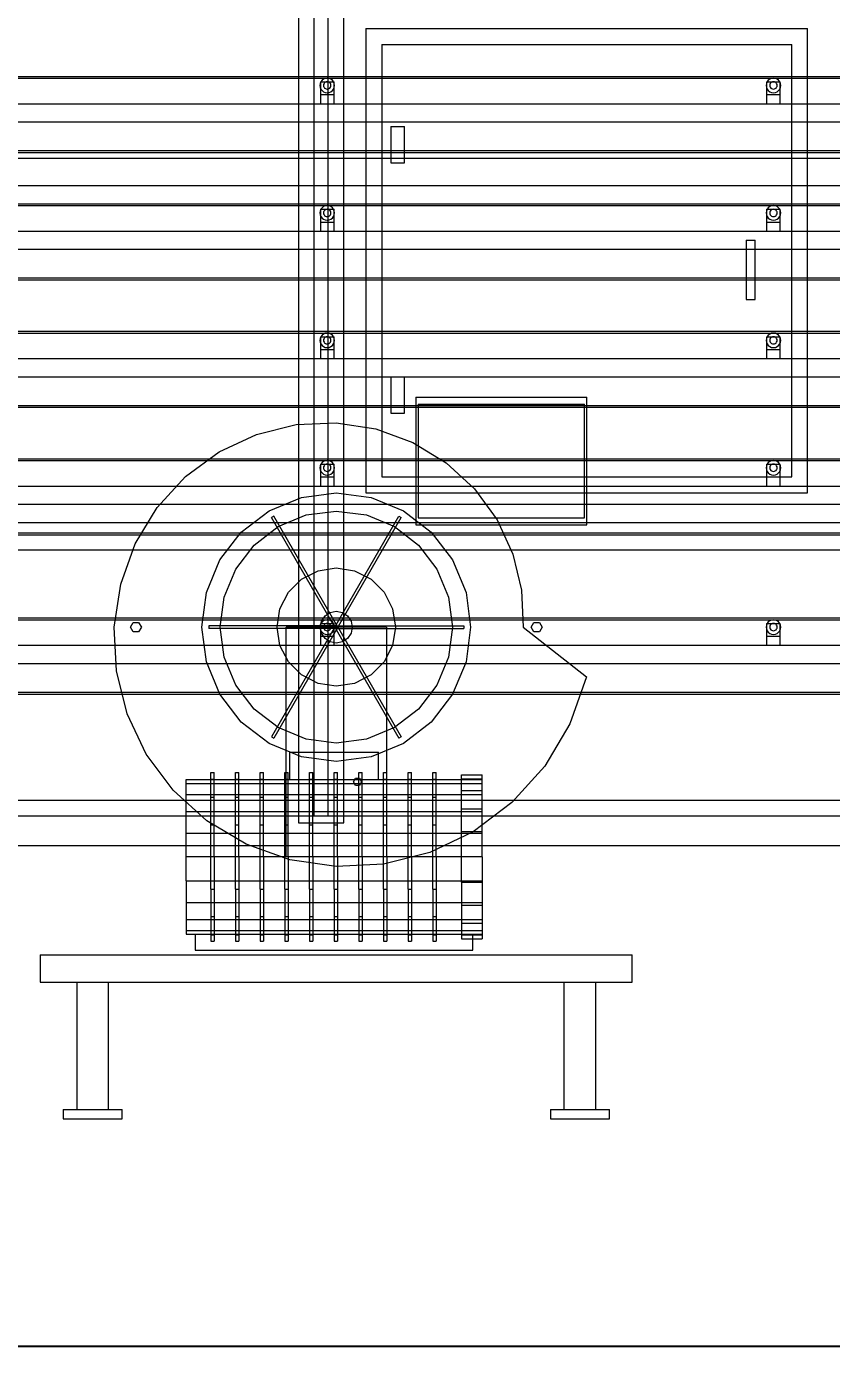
# Model space of a CAD drawing. Header units: millimetres. Extents: x -191664 to 191490, y -197311 to 10263.
# Drawn here: x 12125 to 13892, y -126740 to -123801 of the extents above; entities that cross this region are included whole.
import ezdxf

# ---------------------------------------------------------------- set-up
doc = ezdxf.new("R2010")
doc.units = ezdxf.units.MM
for name, color, linetype, lineweight in [('COTAS_O', 1, 'Continuous', 0), ('DET_secador_lateral', 7, 'Continuous', 0), ('R15_COTAS_TRANSPORTE_P', 1, 'Continuous', 0)]:
    doc.layers.add(name, color=color, linetype=linetype, lineweight=lineweight)
doc.dimstyles.new('PLANTA_20', dxfattribs={"dimtxt": 50, "dimasz": 30, "dimexe": 30, "dimexo": 16, "dimgap": 20, "dimtad": 1, "dimtih": 1, "dimtoh": 1, "dimdec": 1, "dimzin": 0, "dimdsep": 46, "dimcen": 0.09, "dimadec": 0, "dimazin": 0, "dimtfac": 1, "dimtdec": 4, "dimtofl": 0, "dimtmove": 0, "dimatfit": 3, "dimfxl": 1, "dimtolj": 1, "dimtzin": 0, "dimarcsym": 0})

# ---------------------------------------------------------------- blocks, each defined once
blk = doc.blocks.new('*D87')
at = {"layer": 'COTAS_O', "color": 0, "lineweight": -2, "transparency": 16777216}
for p, q in [((1104.7, -126216), (1104.7, -126730)), ((21104.7, -126216), (21104.7, -126730)), ((1134.7, -126700), (21074.7, -126700))]:
    blk.add_line(p, q, dxfattribs=at)
at = {"layer": 'COTAS_O', "color": 0, "transparency": 16777216}
for points in [[(1134.7, -126695), (1134.7, -126705), (1104.7, -126700)], [(21074.7, -126695), (21074.7, -126705), (21104.7, -126700)]]:
    blk.add_solid(points, dxfattribs=at)
at = {"layer": 'Defpoints', "color": 0, "transparency": 16777216}
for p in [(1104.7, -126200), (21104.7, -126200), (21104.7, -126700)]:
    blk.add_point(p, dxfattribs=at)
blk = doc.blocks.new('*D133')
at = {"layer": 'Defpoints', "color": 0, "transparency": 16777216}
for p in [(439.7, -194148), (217.9, -194406.1), (-500, -194490), (-500, -194490), (500, -194490)]:
    blk.add_point(p, dxfattribs=at)
at = {"layer": 'R15_COTAS_TRANSPORTE_P', "color": 0, "lineweight": -2, "transparency": 16777216}
blk.add_arc((-500, -194490), 722.8, 2.3783, 17.6217, dxfattribs=at)
at = {"layer": 'R15_COTAS_TRANSPORTE_P', "color": 0, "transparency": 16777216}
for points in [[(184.1, -194272.8), (193.6, -194269.6), (179.2, -194242.8)], [(227.1, -194459.9), (217.2, -194460.1), (222.8, -194490)]]:
    blk.add_solid(points, dxfattribs=at)

msp = doc.modelspace()

# ---------------------------------------------------------------- linework, layer by layer
at = {"layer": 'DET_secador_lateral', "color": 254, "true_color": 0xd8e0dc}
for p, q in [((12756.38, -125535), (12756.38, -123265)), ((12786.38, -123265), (12786.38, -125535)), ((12984.71, -124630), (13349.71, -124630)), ((12984.71, -124630), (12984.71, -124880)), ((13349.71, -124880), (13349.71, -124630)), ((12984.71, -124880), (13349.71, -124880)), ((11119.71, -125535), (12756.38, -125535)), ((12786.38, -125535), (14423.05, -125535))]:
    msp.add_line(p, q, dxfattribs=at)
at = {"layer": 'DET_secador_lateral', "color": 251, "true_color": 0x536a64}
for p, q in [((12721.38, -123300), (12721.38, -125550)), ((12821.38, -125550), (12821.38, -123300)), ((12869.71, -123805), (13839.71, -123805)), ((12869.71, -123805), (12869.71, -124825)), ((13839.71, -124825), (13839.71, -123805)), ((1104.71, -124090), (21104.71, -124090)), ((1104.71, -124150), (21104.71, -124150)), ((12629.29, -124696.51), (12716.23, -124675.17)), ((12716.23, -124675.17), (12804.71, -124671.29)), ((12804.71, -124671.29), (12891.31, -124684.66)), ((12547.36, -124734.84), (12629.29, -124696.51)), ((12891.31, -124684.66), (12972.72, -124714.39)), ((12473.74, -124789.03), (12547.36, -124734.84)), ((12972.72, -124714.39), (13045.94, -124758.98)), ((13045.94, -124758.98), (13108.31, -124816.4)), ((12411.51, -124857.27), (12473.74, -124789.03)), ((12869.71, -124825), (13839.71, -124825)), ((13108.31, -124816.4), (13157.68, -124884.15)), ((12363.34, -124937.18), (12411.51, -124857.27)), ((13157.68, -124884.15), (13192.44, -124959.4)), ((1104.71, -124890), (21104.71, -124890)), ((12331.4, -125025.85), (12363.34, -124937.18)), ((1104.71, -124950), (21104.71, -124950)), ((13192.44, -124959.4), (13211.58, -125039.07)), ((12317.29, -125120), (12331.4, -125025.85)), ((13211.58, -125039.07), (13214.71, -125120)), ((12321.91, -125216.03), (12317.29, -125120)), ((13214.71, -125120), (13353.95, -125229.25)), ((12345.45, -125310.23), (12321.91, -125216.03)), ((13353.95, -125229.25), (13317.61, -125332.45)), ((12387.37, -125398.86), (12345.45, -125310.23)), ((13317.61, -125332.45), (13262.29, -125425.74)), ((12446.37, -125478.34), (12387.37, -125398.86)), ((13262.29, -125425.74), (13190.43, -125505.72)), ((1104.71, -125500), (21104.71, -125500)), ((12520.48, -125545.39), (12446.37, -125478.34)), ((13190.43, -125505.72), (13105.08, -125569.53)), ((12607.07, -125597.14), (12520.48, -125545.39)), ((12721.38, -125550), (12821.38, -125550)), ((13105.08, -125569.53), (13009.76, -125615.02)), ((1104.71, -125600), (21104.71, -125600)), ((12703.01, -125631.27), (12607.07, -125597.14)), ((13009.76, -125615.02), (12908.3, -125640.77)), ((12804.71, -125646.13), (12703.01, -125631.27)), ((12908.3, -125640.77), (12804.71, -125646.13)), ((12494.71, -125795), (13104.71, -125795)), ((12494.71, -125795), (12494.71, -125830)), ((13104.71, -125830), (13104.71, -125795)), ((12154.71, -125840), (13454.71, -125840)), ((12154.71, -125840), (12154.71, -125900)), ((12494.71, -125830), (13104.71, -125830)), ((13454.71, -125900), (13454.71, -125840)), ((12154.71, -125900), (13454.71, -125900)), ((12234.71, -125900), (12304.71, -125900)), ((12234.71, -125900), (12234.71, -126180)), ((12304.71, -126180), (12304.71, -125900)), ((13304.71, -125900), (13374.71, -125900)), ((13304.71, -125900), (13304.71, -126180)), ((13374.71, -126180), (13374.71, -125900)), ((12234.71, -126180), (12304.71, -126180)), ((13304.71, -126180), (13374.71, -126180))]:
    msp.add_line(p, q, dxfattribs=at)
at = {"layer": 'DET_secador_lateral', "color": 9, "true_color": 0xb8c6c1}
for p, q in [((12904.71, -123840), (13804.71, -123840)), ((12904.71, -123840), (12904.71, -124790)), ((13804.71, -124790), (13804.71, -123840)), ((12904.71, -124790), (13804.71, -124790)), ((1104.71, -125535), (20854.71, -125535)), ((1104.71, -125600), (20854.71, -125600))]:
    msp.add_line(p, q, dxfattribs=at)
at = {"layer": 'DET_secador_lateral', "color": 8, "true_color": 0x727f77}
for p, q in [((1554.71, -123910), (20654.71, -123910)), ((1554.71, -123914), (20654.71, -123914)), ((1554.71, -124190), (20654.71, -124190)), ((1554.71, -124194), (20654.71, -124194)), ((1554.71, -124470), (20654.71, -124470)), ((1554.71, -124474), (20654.71, -124474)), ((1554.71, -124750), (20654.71, -124750)), ((1554.71, -124754), (20654.71, -124754)), ((1554.71, -125100), (20654.71, -125100)), ((1554.71, -125104), (20654.71, -125104))]:
    msp.add_line(p, q, dxfattribs=at)
at = {"layer": 'DET_secador_lateral', "color": 253, "true_color": 0xa4b0b5}
for p, q in [((12773.4, -123918.69), (12770.86, -123922)), ((12776.71, -123916.14), (12773.4, -123918.69)), ((12780.57, -123914.55), (12776.71, -123916.14)), ((12784.71, -123914), (12780.57, -123914.55)), ((12788.85, -123914.55), (12784.71, -123914)), ((12792.71, -123916.14), (12788.85, -123914.55)), ((12796.03, -123918.69), (12792.71, -123916.14)), ((12798.57, -123922), (12796.03, -123918.69)), ((13753.4, -123918.69), (13750.86, -123922)), ((13756.71, -123916.14), (13753.4, -123918.69)), ((13760.57, -123914.55), (13756.71, -123916.14)), ((13764.71, -123914), (13760.57, -123914.55)), ((13768.85, -123914.55), (13764.71, -123914)), ((13772.71, -123916.14), (13768.85, -123914.55)), ((13776.03, -123918.69), (13772.71, -123916.14)), ((13778.57, -123922), (13776.03, -123918.69)), ((12769.26, -123925.86), (12768.71, -123930)), ((12768.71, -123930), (12769.26, -123934.14)), ((12770.86, -123922), (12769.26, -123925.86)), ((12769.26, -123934.14), (12770.86, -123938)), ((12770.86, -123938), (12773.4, -123941.31)), ((12773.4, -123941.31), (12776.71, -123943.86)), ((12776.98, -123927.93), (12776.71, -123930)), ((12776.71, -123930), (12776.98, -123932.07)), ((12776.71, -123943.86), (12780.57, -123945.45)), ((12777.78, -123926), (12776.98, -123927.93)), ((12776.98, -123932.07), (12777.78, -123934)), ((12779.06, -123924.34), (12777.78, -123926)), ((12777.78, -123934), (12779.06, -123935.66)), ((12780.71, -123923.07), (12779.06, -123924.34)), ((12779.06, -123935.66), (12780.71, -123936.93)), ((12780.57, -123945.45), (12784.71, -123946)), ((12782.64, -123922.27), (12780.71, -123923.07)), ((12780.71, -123936.93), (12782.64, -123937.73)), ((12784.71, -123922), (12782.64, -123922.27)), ((12782.64, -123937.73), (12784.71, -123938)), ((12786.78, -123922.27), (12784.71, -123922)), ((12784.71, -123938), (12786.78, -123937.73)), ((12784.71, -123946), (12788.85, -123945.45)), ((12788.71, -123923.07), (12786.78, -123922.27)), ((12786.78, -123937.73), (12788.71, -123936.93)), ((12790.37, -123924.34), (12788.71, -123923.07)), ((12788.71, -123936.93), (12790.37, -123935.66)), ((12788.85, -123945.45), (12792.71, -123943.86)), ((12791.64, -123926), (12790.37, -123924.34)), ((12790.37, -123935.66), (12791.64, -123934)), ((12792.44, -123927.93), (12791.64, -123926)), ((12791.64, -123934), (12792.44, -123932.07)), ((12792.71, -123930), (12792.44, -123927.93)), ((12792.44, -123932.07), (12792.71, -123930)), ((12792.71, -123943.86), (12796.03, -123941.31)), ((12796.03, -123941.31), (12798.57, -123938)), ((12800.17, -123925.86), (12798.57, -123922)), ((12798.57, -123938), (12800.17, -123934.14)), ((12800.71, -123930), (12800.17, -123925.86)), ((12800.17, -123934.14), (12800.71, -123930)), ((13749.26, -123925.86), (13748.71, -123930)), ((13748.71, -123930), (13749.26, -123934.14)), ((13750.86, -123922), (13749.26, -123925.86)), ((13749.26, -123934.14), (13750.86, -123938)), ((13750.86, -123938), (13753.4, -123941.31)), ((13753.4, -123941.31), (13756.71, -123943.86)), ((13756.98, -123927.93), (13756.71, -123930)), ((13756.71, -123930), (13756.98, -123932.07)), ((13756.71, -123943.86), (13760.57, -123945.45)), ((13757.78, -123926), (13756.98, -123927.93)), ((13756.98, -123932.07), (13757.78, -123934)), ((13759.06, -123924.34), (13757.78, -123926)), ((13757.78, -123934), (13759.06, -123935.66)), ((13760.71, -123923.07), (13759.06, -123924.34)), ((13759.06, -123935.66), (13760.71, -123936.93)), ((13760.57, -123945.45), (13764.71, -123946)), ((13762.64, -123922.27), (13760.71, -123923.07)), ((13760.71, -123936.93), (13762.64, -123937.73)), ((13764.71, -123922), (13762.64, -123922.27)), ((13762.64, -123937.73), (13764.71, -123938)), ((13766.78, -123922.27), (13764.71, -123922)), ((13764.71, -123938), (13766.78, -123937.73)), ((13764.71, -123946), (13768.85, -123945.45)), ((13768.71, -123923.07), (13766.78, -123922.27)), ((13766.78, -123937.73), (13768.71, -123936.93)), ((13770.37, -123924.34), (13768.71, -123923.07)), ((13768.71, -123936.93), (13770.37, -123935.66)), ((13768.85, -123945.45), (13772.71, -123943.86)), ((13771.64, -123926), (13770.37, -123924.34)), ((13770.37, -123935.66), (13771.64, -123934)), ((13772.44, -123927.93), (13771.64, -123926)), ((13771.64, -123934), (13772.44, -123932.07)), ((13772.71, -123930), (13772.44, -123927.93)), ((13772.44, -123932.07), (13772.71, -123930)), ((13772.71, -123943.86), (13776.03, -123941.31)), ((13776.03, -123941.31), (13778.57, -123938)), ((13780.17, -123925.86), (13778.57, -123922)), ((13778.57, -123938), (13780.17, -123934.14)), ((13780.71, -123930), (13780.17, -123925.86)), ((13780.17, -123934.14), (13780.71, -123930)), ((12769.26, -124205.86), (12768.71, -124210)), ((12768.71, -124210), (12769.26, -124214.14)), ((12770.86, -124202), (12769.26, -124205.86)), ((12773.4, -124198.69), (12770.86, -124202)), ((12776.71, -124196.14), (12773.4, -124198.69)), ((12780.57, -124194.55), (12776.71, -124196.14)), ((12776.98, -124207.93), (12776.71, -124210)), ((12776.71, -124210), (12776.98, -124212.07)), ((12777.78, -124206), (12776.98, -124207.93)), ((12776.98, -124212.07), (12777.78, -124214)), ((12779.06, -124204.34), (12777.78, -124206)), ((12780.71, -124203.07), (12779.06, -124204.34)), ((12784.71, -124194), (12780.57, -124194.55)), ((12782.64, -124202.27), (12780.71, -124203.07)), ((12784.71, -124202), (12782.64, -124202.27)), ((12788.85, -124194.55), (12784.71, -124194)), ((12786.78, -124202.27), (12784.71, -124202)), ((12788.71, -124203.07), (12786.78, -124202.27)), ((12790.37, -124204.34), (12788.71, -124203.07)), ((12792.71, -124196.14), (12788.85, -124194.55)), ((12791.64, -124206), (12790.37, -124204.34)), ((12792.44, -124207.93), (12791.64, -124206)), ((12791.64, -124214), (12792.44, -124212.07)), ((12792.71, -124210), (12792.44, -124207.93)), ((12792.44, -124212.07), (12792.71, -124210)), ((12796.03, -124198.69), (12792.71, -124196.14)), ((12798.57, -124202), (12796.03, -124198.69)), ((12800.17, -124205.86), (12798.57, -124202)), ((12800.71, -124210), (12800.17, -124205.86)), ((12800.17, -124214.14), (12800.71, -124210)), ((13749.26, -124205.86), (13748.71, -124210)), ((13748.71, -124210), (13749.26, -124214.14)), ((13750.86, -124202), (13749.26, -124205.86)), ((13753.4, -124198.69), (13750.86, -124202)), ((13756.71, -124196.14), (13753.4, -124198.69)), ((13760.57, -124194.55), (13756.71, -124196.14)), ((13756.98, -124207.93), (13756.71, -124210)), ((13756.71, -124210), (13756.98, -124212.07)), ((13757.78, -124206), (13756.98, -124207.93)), ((13756.98, -124212.07), (13757.78, -124214)), ((13759.06, -124204.34), (13757.78, -124206)), ((13760.71, -124203.07), (13759.06, -124204.34)), ((13764.71, -124194), (13760.57, -124194.55)), ((13762.64, -124202.27), (13760.71, -124203.07)), ((13764.71, -124202), (13762.64, -124202.27)), ((13768.85, -124194.55), (13764.71, -124194)), ((13766.78, -124202.27), (13764.71, -124202)), ((13768.71, -124203.07), (13766.78, -124202.27)), ((13770.37, -124204.34), (13768.71, -124203.07)), ((13772.71, -124196.14), (13768.85, -124194.55)), ((13771.64, -124206), (13770.37, -124204.34)), ((13772.44, -124207.93), (13771.64, -124206)), ((13771.64, -124214), (13772.44, -124212.07)), ((13772.71, -124210), (13772.44, -124207.93)), ((13772.44, -124212.07), (13772.71, -124210)), ((13776.03, -124198.69), (13772.71, -124196.14)), ((13778.57, -124202), (13776.03, -124198.69)), ((13780.17, -124205.86), (13778.57, -124202)), ((13780.71, -124210), (13780.17, -124205.86)), ((13780.17, -124214.14), (13780.71, -124210)), ((12769.26, -124214.14), (12770.86, -124218)), ((12770.86, -124218), (12773.4, -124221.31)), ((12773.4, -124221.31), (12776.71, -124223.86)), ((12776.71, -124223.86), (12780.57, -124225.45)), ((12777.78, -124214), (12779.06, -124215.66)), ((12779.06, -124215.66), (12780.71, -124216.93)), ((12780.57, -124225.45), (12784.71, -124226)), ((12780.71, -124216.93), (12782.64, -124217.73)), ((12782.64, -124217.73), (12784.71, -124218)), ((12784.71, -124218), (12786.78, -124217.73)), ((12784.71, -124226), (12788.85, -124225.45)), ((12786.78, -124217.73), (12788.71, -124216.93)), ((12788.71, -124216.93), (12790.37, -124215.66)), ((12788.85, -124225.45), (12792.71, -124223.86)), ((12790.37, -124215.66), (12791.64, -124214)), ((12792.71, -124223.86), (12796.03, -124221.31)), ((12796.03, -124221.31), (12798.57, -124218)), ((12798.57, -124218), (12800.17, -124214.14)), ((13749.26, -124214.14), (13750.86, -124218)), ((13750.86, -124218), (13753.4, -124221.31)), ((13753.4, -124221.31), (13756.71, -124223.86)), ((13756.71, -124223.86), (13760.57, -124225.45)), ((13757.78, -124214), (13759.06, -124215.66)), ((13759.06, -124215.66), (13760.71, -124216.93)), ((13760.57, -124225.45), (13764.71, -124226)), ((13760.71, -124216.93), (13762.64, -124217.73)), ((13762.64, -124217.73), (13764.71, -124218)), ((13764.71, -124218), (13766.78, -124217.73)), ((13764.71, -124226), (13768.85, -124225.45)), ((13766.78, -124217.73), (13768.71, -124216.93)), ((13768.71, -124216.93), (13770.37, -124215.66)), ((13768.85, -124225.45), (13772.71, -124223.86)), ((13770.37, -124215.66), (13771.64, -124214)), ((13772.71, -124223.86), (13776.03, -124221.31)), ((13776.03, -124221.31), (13778.57, -124218)), ((13778.57, -124218), (13780.17, -124214.14)), ((12776.71, -124476.14), (12773.4, -124478.69)), ((12780.57, -124474.55), (12776.71, -124476.14)), ((12784.71, -124474), (12780.57, -124474.55)), ((12788.85, -124474.55), (12784.71, -124474)), ((12792.71, -124476.14), (12788.85, -124474.55)), ((12796.03, -124478.69), (12792.71, -124476.14)), ((13756.71, -124476.14), (13753.4, -124478.69)), ((13760.57, -124474.55), (13756.71, -124476.14)), ((13764.71, -124474), (13760.57, -124474.55)), ((13768.85, -124474.55), (13764.71, -124474)), ((13772.71, -124476.14), (13768.85, -124474.55)), ((13776.03, -124478.69), (13772.71, -124476.14)), ((12769.26, -124485.86), (12768.71, -124490)), ((12768.71, -124490), (12769.26, -124494.14)), ((12770.86, -124482), (12769.26, -124485.86)), ((12769.26, -124494.14), (12770.86, -124498)), ((12773.4, -124478.69), (12770.86, -124482)), ((12770.86, -124498), (12773.4, -124501.31)), ((12773.4, -124501.31), (12776.71, -124503.86)), ((12776.98, -124487.93), (12776.71, -124490)), ((12776.71, -124490), (12776.98, -124492.07)), ((12776.71, -124503.86), (12780.57, -124505.45)), ((12777.78, -124486), (12776.98, -124487.93)), ((12776.98, -124492.07), (12777.78, -124494)), ((12779.06, -124484.34), (12777.78, -124486)), ((12777.78, -124494), (12779.06, -124495.66)), ((12780.71, -124483.07), (12779.06, -124484.34)), ((12779.06, -124495.66), (12780.71, -124496.93)), ((12780.57, -124505.45), (12784.71, -124506)), ((12782.64, -124482.27), (12780.71, -124483.07)), ((12780.71, -124496.93), (12782.64, -124497.73)), ((12784.71, -124482), (12782.64, -124482.27)), ((12782.64, -124497.73), (12784.71, -124498)), ((12786.78, -124482.27), (12784.71, -124482)), ((12784.71, -124498), (12786.78, -124497.73)), ((12784.71, -124506), (12788.85, -124505.45)), ((12788.71, -124483.07), (12786.78, -124482.27)), ((12786.78, -124497.73), (12788.71, -124496.93)), ((12790.37, -124484.34), (12788.71, -124483.07)), ((12788.71, -124496.93), (12790.37, -124495.66)), ((12788.85, -124505.45), (12792.71, -124503.86)), ((12791.64, -124486), (12790.37, -124484.34)), ((12790.37, -124495.66), (12791.64, -124494)), ((12792.44, -124487.93), (12791.64, -124486)), ((12791.64, -124494), (12792.44, -124492.07)), ((12792.71, -124490), (12792.44, -124487.93)), ((12792.44, -124492.07), (12792.71, -124490)), ((12792.71, -124503.86), (12796.03, -124501.31)), ((12798.57, -124482), (12796.03, -124478.69)), ((12796.03, -124501.31), (12798.57, -124498)), ((12800.17, -124485.86), (12798.57, -124482)), ((12798.57, -124498), (12800.17, -124494.14)), ((12800.71, -124490), (12800.17, -124485.86)), ((12800.17, -124494.14), (12800.71, -124490)), ((13749.26, -124485.86), (13748.71, -124490)), ((13748.71, -124490), (13749.26, -124494.14)), ((13750.86, -124482), (13749.26, -124485.86)), ((13749.26, -124494.14), (13750.86, -124498)), ((13753.4, -124478.69), (13750.86, -124482)), ((13750.86, -124498), (13753.4, -124501.31)), ((13753.4, -124501.31), (13756.71, -124503.86)), ((13756.98, -124487.93), (13756.71, -124490)), ((13756.71, -124490), (13756.98, -124492.07)), ((13756.71, -124503.86), (13760.57, -124505.45)), ((13757.78, -124486), (13756.98, -124487.93)), ((13756.98, -124492.07), (13757.78, -124494)), ((13759.06, -124484.34), (13757.78, -124486)), ((13757.78, -124494), (13759.06, -124495.66)), ((13760.71, -124483.07), (13759.06, -124484.34)), ((13759.06, -124495.66), (13760.71, -124496.93)), ((13760.57, -124505.45), (13764.71, -124506)), ((13762.64, -124482.27), (13760.71, -124483.07)), ((13760.71, -124496.93), (13762.64, -124497.73)), ((13764.71, -124482), (13762.64, -124482.27)), ((13762.64, -124497.73), (13764.71, -124498)), ((13766.78, -124482.27), (13764.71, -124482)), ((13764.71, -124498), (13766.78, -124497.73)), ((13764.71, -124506), (13768.85, -124505.45)), ((13768.71, -124483.07), (13766.78, -124482.27)), ((13766.78, -124497.73), (13768.71, -124496.93)), ((13770.37, -124484.34), (13768.71, -124483.07)), ((13768.71, -124496.93), (13770.37, -124495.66)), ((13768.85, -124505.45), (13772.71, -124503.86)), ((13771.64, -124486), (13770.37, -124484.34)), ((13770.37, -124495.66), (13771.64, -124494)), ((13772.44, -124487.93), (13771.64, -124486)), ((13771.64, -124494), (13772.44, -124492.07)), ((13772.71, -124490), (13772.44, -124487.93)), ((13772.44, -124492.07), (13772.71, -124490)), ((13772.71, -124503.86), (13776.03, -124501.31)), ((13778.57, -124482), (13776.03, -124478.69)), ((13776.03, -124501.31), (13778.57, -124498)), ((13780.17, -124485.86), (13778.57, -124482)), ((13778.57, -124498), (13780.17, -124494.14)), ((13780.71, -124490), (13780.17, -124485.86)), ((13780.17, -124494.14), (13780.71, -124490)), ((12769.26, -124765.86), (12768.71, -124770)), ((12768.71, -124770), (12769.26, -124774.14)), ((12770.86, -124762), (12769.26, -124765.86)), ((12773.4, -124758.69), (12770.86, -124762)), ((12776.71, -124756.14), (12773.4, -124758.69)), ((12780.57, -124754.55), (12776.71, -124756.14)), ((12776.98, -124767.93), (12776.71, -124770)), ((12776.71, -124770), (12776.98, -124772.07)), ((12777.78, -124766), (12776.98, -124767.93)), ((12779.06, -124764.34), (12777.78, -124766)), ((12780.71, -124763.07), (12779.06, -124764.34)), ((12784.71, -124754), (12780.57, -124754.55)), ((12782.64, -124762.27), (12780.71, -124763.07)), ((12784.71, -124762), (12782.64, -124762.27)), ((12788.85, -124754.55), (12784.71, -124754)), ((12786.78, -124762.27), (12784.71, -124762)), ((12788.71, -124763.07), (12786.78, -124762.27)), ((12790.37, -124764.34), (12788.71, -124763.07)), ((12792.71, -124756.14), (12788.85, -124754.55)), ((12791.64, -124766), (12790.37, -124764.34)), ((12792.44, -124767.93), (12791.64, -124766)), ((12792.71, -124770), (12792.44, -124767.93)), ((12792.44, -124772.07), (12792.71, -124770)), ((12796.03, -124758.69), (12792.71, -124756.14)), ((12798.57, -124762), (12796.03, -124758.69)), ((12800.17, -124765.86), (12798.57, -124762)), ((12800.71, -124770), (12800.17, -124765.86)), ((12800.17, -124774.14), (12800.71, -124770)), ((13749.26, -124765.86), (13748.71, -124770)), ((13748.71, -124770), (13749.26, -124774.14)), ((13750.86, -124762), (13749.26, -124765.86)), ((13753.4, -124758.69), (13750.86, -124762)), ((13756.71, -124756.14), (13753.4, -124758.69)), ((13760.57, -124754.55), (13756.71, -124756.14)), ((13756.98, -124767.93), (13756.71, -124770)), ((13756.71, -124770), (13756.98, -124772.07)), ((13757.78, -124766), (13756.98, -124767.93)), ((13759.06, -124764.34), (13757.78, -124766)), ((13760.71, -124763.07), (13759.06, -124764.34)), ((13764.71, -124754), (13760.57, -124754.55)), ((13762.64, -124762.27), (13760.71, -124763.07)), ((13764.71, -124762), (13762.64, -124762.27)), ((13768.85, -124754.55), (13764.71, -124754)), ((13766.78, -124762.27), (13764.71, -124762)), ((13768.71, -124763.07), (13766.78, -124762.27)), ((13770.37, -124764.34), (13768.71, -124763.07)), ((13772.71, -124756.14), (13768.85, -124754.55)), ((13771.64, -124766), (13770.37, -124764.34)), ((13772.44, -124767.93), (13771.64, -124766)), ((13772.71, -124770), (13772.44, -124767.93)), ((13772.44, -124772.07), (13772.71, -124770)), ((13776.03, -124758.69), (13772.71, -124756.14)), ((13778.57, -124762), (13776.03, -124758.69)), ((13780.17, -124765.86), (13778.57, -124762)), ((13780.71, -124770), (13780.17, -124765.86)), ((13780.17, -124774.14), (13780.71, -124770)), ((12769.26, -124774.14), (12770.86, -124778)), ((12770.86, -124778), (12773.4, -124781.31)), ((12773.4, -124781.31), (12776.71, -124783.86)), ((12776.71, -124783.86), (12780.57, -124785.45)), ((12776.98, -124772.07), (12777.78, -124774)), ((12777.78, -124774), (12779.06, -124775.66)), ((12779.06, -124775.66), (12780.71, -124776.93)), ((12780.57, -124785.45), (12784.71, -124786)), ((12780.71, -124776.93), (12782.64, -124777.73)), ((12782.64, -124777.73), (12784.71, -124778)), ((12784.71, -124778), (12786.78, -124777.73)), ((12784.71, -124786), (12788.85, -124785.45)), ((12786.78, -124777.73), (12788.71, -124776.93)), ((12788.71, -124776.93), (12790.37, -124775.66)), ((12788.85, -124785.45), (12792.71, -124783.86)), ((12790.37, -124775.66), (12791.64, -124774)), ((12791.64, -124774), (12792.44, -124772.07)), ((12792.71, -124783.86), (12796.03, -124781.31)), ((12796.03, -124781.31), (12798.57, -124778)), ((12798.57, -124778), (12800.17, -124774.14)), ((13749.26, -124774.14), (13750.86, -124778)), ((13750.86, -124778), (13753.4, -124781.31)), ((13753.4, -124781.31), (13756.71, -124783.86)), ((13756.71, -124783.86), (13760.57, -124785.45)), ((13756.98, -124772.07), (13757.78, -124774)), ((13757.78, -124774), (13759.06, -124775.66)), ((13759.06, -124775.66), (13760.71, -124776.93)), ((13760.57, -124785.45), (13764.71, -124786)), ((13760.71, -124776.93), (13762.64, -124777.73)), ((13762.64, -124777.73), (13764.71, -124778)), ((13764.71, -124778), (13766.78, -124777.73)), ((13764.71, -124786), (13768.85, -124785.45)), ((13766.78, -124777.73), (13768.71, -124776.93)), ((13768.71, -124776.93), (13770.37, -124775.66)), ((13768.85, -124785.45), (13772.71, -124783.86)), ((13770.37, -124775.66), (13771.64, -124774)), ((13771.64, -124774), (13772.44, -124772.07)), ((13772.71, -124783.86), (13776.03, -124781.31)), ((13776.03, -124781.31), (13778.57, -124778)), ((13778.57, -124778), (13780.17, -124774.14)), ((12769.26, -125115.86), (12768.71, -125120)), ((12768.71, -125120), (12769.26, -125124.14)), ((12770.86, -125112), (12769.26, -125115.86)), ((12773.4, -125108.69), (12770.86, -125112)), ((12776.71, -125106.14), (12773.4, -125108.69)), ((12780.57, -125104.55), (12776.71, -125106.14)), ((12776.98, -125117.93), (12776.71, -125120)), ((12776.71, -125120), (12776.98, -125122.07)), ((12777.78, -125116), (12776.98, -125117.93)), ((12776.98, -125122.07), (12777.78, -125124)), ((12779.06, -125114.34), (12777.78, -125116)), ((12780.71, -125113.07), (12779.06, -125114.34)), ((12784.71, -125104), (12780.57, -125104.55)), ((12782.64, -125112.27), (12780.71, -125113.07)), ((12784.71, -125112), (12782.64, -125112.27)), ((12788.85, -125104.55), (12784.71, -125104)), ((12786.78, -125112.27), (12784.71, -125112)), ((12788.71, -125113.07), (12786.78, -125112.27)), ((12790.37, -125114.34), (12788.71, -125113.07)), ((12792.71, -125106.14), (12788.85, -125104.55)), ((12791.64, -125116), (12790.37, -125114.34)), ((12792.44, -125117.93), (12791.64, -125116)), ((12791.64, -125124), (12792.44, -125122.07)), ((12792.71, -125120), (12792.44, -125117.93)), ((12792.44, -125122.07), (12792.71, -125120)), ((12796.03, -125108.69), (12792.71, -125106.14)), ((12798.57, -125112), (12796.03, -125108.69)), ((12800.17, -125115.86), (12798.57, -125112)), ((12800.71, -125120), (12800.17, -125115.86)), ((12800.17, -125124.14), (12800.71, -125120)), ((13749.26, -125115.86), (13748.71, -125120)), ((13748.71, -125120), (13749.26, -125124.14)), ((13750.86, -125112), (13749.26, -125115.86)), ((13753.4, -125108.69), (13750.86, -125112)), ((13756.71, -125106.14), (13753.4, -125108.69)), ((13760.57, -125104.55), (13756.71, -125106.14)), ((13756.98, -125117.93), (13756.71, -125120)), ((13756.71, -125120), (13756.98, -125122.07)), ((13757.78, -125116), (13756.98, -125117.93)), ((13756.98, -125122.07), (13757.78, -125124)), ((13759.06, -125114.34), (13757.78, -125116)), ((13760.71, -125113.07), (13759.06, -125114.34)), ((13764.71, -125104), (13760.57, -125104.55)), ((13762.64, -125112.27), (13760.71, -125113.07)), ((13764.71, -125112), (13762.64, -125112.27)), ((13768.85, -125104.55), (13764.71, -125104)), ((13766.78, -125112.27), (13764.71, -125112)), ((13768.71, -125113.07), (13766.78, -125112.27)), ((13770.37, -125114.34), (13768.71, -125113.07)), ((13772.71, -125106.14), (13768.85, -125104.55)), ((13771.64, -125116), (13770.37, -125114.34)), ((13772.44, -125117.93), (13771.64, -125116)), ((13771.64, -125124), (13772.44, -125122.07)), ((13772.71, -125120), (13772.44, -125117.93)), ((13772.44, -125122.07), (13772.71, -125120)), ((13776.03, -125108.69), (13772.71, -125106.14)), ((13778.57, -125112), (13776.03, -125108.69)), ((13780.17, -125115.86), (13778.57, -125112)), ((13780.71, -125120), (13780.17, -125115.86)), ((13780.17, -125124.14), (13780.71, -125120)), ((12769.26, -125124.14), (12770.86, -125128)), ((12770.86, -125128), (12773.4, -125131.31)), ((12773.4, -125131.31), (12776.71, -125133.86)), ((12776.71, -125133.86), (12780.57, -125135.45)), ((12777.78, -125124), (12779.06, -125125.66)), ((12779.06, -125125.66), (12780.71, -125126.93)), ((12780.57, -125135.45), (12784.71, -125136)), ((12780.71, -125126.93), (12782.64, -125127.73)), ((12782.64, -125127.73), (12784.71, -125128)), ((12784.71, -125128), (12786.78, -125127.73)), ((12784.71, -125136), (12788.85, -125135.45)), ((12786.78, -125127.73), (12788.71, -125126.93)), ((12788.71, -125126.93), (12790.37, -125125.66)), ((12788.85, -125135.45), (12792.71, -125133.86)), ((12790.37, -125125.66), (12791.64, -125124)), ((12792.71, -125133.86), (12796.03, -125131.31)), ((12796.03, -125131.31), (12798.57, -125128)), ((12798.57, -125128), (12800.17, -125124.14)), ((13749.26, -125124.14), (13750.86, -125128)), ((13750.86, -125128), (13753.4, -125131.31)), ((13753.4, -125131.31), (13756.71, -125133.86)), ((13756.71, -125133.86), (13760.57, -125135.45)), ((13757.78, -125124), (13759.06, -125125.66)), ((13759.06, -125125.66), (13760.71, -125126.93)), ((13760.57, -125135.45), (13764.71, -125136)), ((13760.71, -125126.93), (13762.64, -125127.73)), ((13762.64, -125127.73), (13764.71, -125128)), ((13764.71, -125128), (13766.78, -125127.73)), ((13764.71, -125136), (13768.85, -125135.45)), ((13766.78, -125127.73), (13768.71, -125126.93)), ((13768.71, -125126.93), (13770.37, -125125.66)), ((13768.85, -125135.45), (13772.71, -125133.86)), ((13770.37, -125125.66), (13771.64, -125124)), ((13772.71, -125133.86), (13776.03, -125131.31)), ((13776.03, -125131.31), (13778.57, -125128)), ((13778.57, -125128), (13780.17, -125124.14))]:
    msp.add_line(p, q, dxfattribs=at)
at = {"layer": 'DET_secador_lateral', "color": 8, "true_color": 0x617680}
for p, q in [((12769.71, -123922), (12799.71, -123922)), ((12769.71, -123922), (12769.71, -123950)), ((12799.71, -123950), (12799.71, -123922)), ((13749.71, -123922), (13779.71, -123922)), ((13749.71, -123922), (13749.71, -123950)), ((13779.71, -123950), (13779.71, -123922)), ((1454.71, -123970), (20754.71, -123970)), ((12769.71, -123950), (12799.71, -123950)), ((12769.71, -123950), (12769.71, -123970)), ((12769.71, -123970), (12799.71, -123970)), ((12799.71, -123970), (12799.71, -123950)), ((13749.71, -123950), (13779.71, -123950)), ((13749.71, -123950), (13749.71, -123970)), ((13749.71, -123970), (13779.71, -123970)), ((13779.71, -123970), (13779.71, -123950)), ((1454.71, -124010), (20754.71, -124010)), ((12769.71, -124202), (12799.71, -124202)), ((12769.71, -124202), (12769.71, -124230)), ((12799.71, -124230), (12799.71, -124202)), ((13749.71, -124202), (13779.71, -124202)), ((13749.71, -124202), (13749.71, -124230)), ((13779.71, -124230), (13779.71, -124202)), ((12769.71, -124230), (12799.71, -124230)), ((12769.71, -124230), (12769.71, -124250)), ((12799.71, -124250), (12799.71, -124230)), ((13749.71, -124230), (13779.71, -124230)), ((13749.71, -124230), (13749.71, -124250)), ((13779.71, -124250), (13779.71, -124230)), ((1454.71, -124250), (20754.71, -124250)), ((12769.71, -124250), (12799.71, -124250)), ((13749.71, -124250), (13779.71, -124250)), ((1454.71, -124290), (20754.71, -124290)), ((12769.71, -124482), (12799.71, -124482)), ((12769.71, -124482), (12769.71, -124510)), ((12799.71, -124510), (12799.71, -124482)), ((13749.71, -124482), (13779.71, -124482)), ((13749.71, -124482), (13749.71, -124510)), ((13779.71, -124510), (13779.71, -124482)), ((1454.71, -124530), (20754.71, -124530)), ((12769.71, -124510), (12799.71, -124510)), ((12769.71, -124510), (12769.71, -124530)), ((12769.71, -124530), (12799.71, -124530)), ((12799.71, -124530), (12799.71, -124510)), ((13749.71, -124510), (13779.71, -124510)), ((13749.71, -124510), (13749.71, -124530)), ((13749.71, -124530), (13779.71, -124530)), ((13779.71, -124530), (13779.71, -124510)), ((1454.71, -124570), (20754.71, -124570)), ((12769.71, -124762), (12799.71, -124762)), ((12769.71, -124762), (12769.71, -124790)), ((12799.71, -124790), (12799.71, -124762)), ((13749.71, -124762), (13779.71, -124762)), ((13749.71, -124762), (13749.71, -124790)), ((13779.71, -124790), (13779.71, -124762)), ((12769.71, -124790), (12799.71, -124790)), ((12769.71, -124790), (12769.71, -124810)), ((12799.71, -124810), (12799.71, -124790)), ((13749.71, -124790), (13779.71, -124790)), ((13749.71, -124790), (13749.71, -124810)), ((13779.71, -124810), (13779.71, -124790)), ((1454.71, -124810), (20754.71, -124810)), ((12769.71, -124810), (12799.71, -124810)), ((13749.71, -124810), (13779.71, -124810)), ((1454.71, -124850), (20754.71, -124850)), ((12769.71, -125112), (12799.71, -125112)), ((12769.71, -125112), (12769.71, -125140)), ((12799.71, -125140), (12799.71, -125112)), ((13749.71, -125112), (13779.71, -125112)), ((13749.71, -125112), (13749.71, -125140)), ((13779.71, -125140), (13779.71, -125112)), ((12769.71, -125140), (12799.71, -125140)), ((12769.71, -125140), (12769.71, -125160)), ((12799.71, -125160), (12799.71, -125140)), ((13749.71, -125140), (13779.71, -125140)), ((13749.71, -125140), (13749.71, -125160)), ((13779.71, -125160), (13779.71, -125140)), ((1454.71, -125160), (20754.71, -125160)), ((12769.71, -125160), (12799.71, -125160)), ((13749.71, -125160), (13779.71, -125160)), ((1454.71, -125200), (20754.71, -125200))]:
    msp.add_line(p, q, dxfattribs=at)
at = {"layer": 'DET_secador_lateral', "color": 252, "true_color": 0x798e91}
for p, q in [((12924.71, -124020), (12954.71, -124020)), ((12924.71, -124020), (12924.71, -124100)), ((12954.71, -124100), (12954.71, -124020)), ((12924.71, -124100), (12954.71, -124100)), ((12924.71, -124570), (12954.71, -124570)), ((12924.71, -124570), (12924.71, -124650)), ((12954.71, -124650), (12954.71, -124570)), ((12979.71, -124615), (13354.71, -124615)), ((12979.71, -124615), (12979.71, -124895)), ((13354.71, -124895), (13354.71, -124615)), ((12924.71, -124650), (12954.71, -124650)), ((12667.31, -124876.01), (12662.11, -124879.01)), ((12802.11, -125121.5), (12662.11, -124879.01)), ((12807.31, -125118.5), (12667.31, -124876.01)), ((12677.21, -124899.16), (12738.71, -124873.69)), ((12738.71, -124873.69), (12804.71, -124865)), ((12802.11, -125118.5), (12942.11, -124876.01)), ((12804.71, -124865), (12870.71, -124873.69)), ((12807.31, -125121.5), (12947.31, -124879.01)), ((12870.71, -124873.69), (12932.21, -124899.16)), ((12942.11, -124876.01), (12947.31, -124879.01)), ((12624.4, -124939.69), (12677.21, -124899.16)), ((12932.21, -124899.16), (12985.02, -124939.69)), ((12979.71, -124895), (13354.71, -124895)), ((12583.88, -124992.5), (12624.4, -124939.69)), ((12985.02, -124939.69), (13025.55, -124992.5)), ((12558.4, -125054), (12583.88, -124992.5)), ((13025.55, -124992.5), (13051.02, -125054)), ((12549.71, -125120), (12558.4, -125054)), ((13051.02, -125054), (13059.71, -125120)), ((12524.71, -125117), (12524.71, -125123)), ((12804.71, -125117), (12524.71, -125117)), ((12804.71, -125123), (12524.71, -125123)), ((12558.4, -125186), (12549.71, -125120)), ((12802.11, -125118.5), (12662.11, -125360.99)), ((12807.31, -125121.5), (12667.31, -125363.99)), ((12802.11, -125118.5), (12807.31, -125121.5)), ((12807.31, -125118.5), (12802.11, -125121.5)), ((12802.11, -125121.5), (12942.11, -125363.99)), ((12804.71, -125117), (12804.71, -125123)), ((12804.71, -125117), (13084.71, -125117)), ((12804.71, -125123), (13084.71, -125123)), ((12807.31, -125118.5), (12947.31, -125360.99)), ((13059.71, -125120), (13051.02, -125186)), ((13084.71, -125117), (13084.71, -125123)), ((12583.88, -125247.5), (12558.4, -125186)), ((13051.02, -125186), (13025.55, -125247.5)), ((12624.4, -125300.31), (12583.88, -125247.5)), ((13025.55, -125247.5), (12985.02, -125300.31)), ((12677.21, -125340.84), (12624.4, -125300.31)), ((12985.02, -125300.31), (12932.21, -125340.84)), ((12738.71, -125366.31), (12677.21, -125340.84)), ((12932.21, -125340.84), (12870.71, -125366.31)), ((12662.11, -125360.99), (12667.31, -125363.99)), ((12804.71, -125375), (12738.71, -125366.31)), ((12870.71, -125366.31), (12804.71, -125375)), ((12947.31, -125360.99), (12942.11, -125363.99)), ((12204.71, -126180), (12334.71, -126180)), ((12204.71, -126180), (12204.71, -126200)), ((12334.71, -126200), (12334.71, -126180)), ((13274.71, -126180), (13404.71, -126180)), ((13274.71, -126180), (13274.71, -126200)), ((13404.71, -126200), (13404.71, -126180)), ((12204.71, -126200), (12334.71, -126200)), ((13274.71, -126200), (13404.71, -126200))]:
    msp.add_line(p, q, dxfattribs=at)
at = {"layer": 'DET_secador_lateral', "color": 251, "true_color": 0x66766c}
for p, q in [((1554.71, -124073), (20654.71, -124073)), ((1554.71, -124077), (20654.71, -124077)), ((1554.71, -124353), (20654.71, -124353)), ((1554.71, -124357), (20654.71, -124357)), ((1554.71, -124633), (20654.71, -124633)), ((1554.71, -124637), (20654.71, -124637)), ((1554.71, -124913), (20654.71, -124913)), ((1554.71, -124917), (20654.71, -124917)), ((1554.71, -125263), (20654.71, -125263)), ((1554.71, -125267), (20654.71, -125267))]:
    msp.add_line(p, q, dxfattribs=at)
at = {"layer": 'DET_secador_lateral', "color": 129, "true_color": 0x304542}
for p, q in [((13704.71, -124270), (13724.71, -124270)), ((13704.71, -124270), (13704.71, -124400)), ((13724.71, -124400), (13724.71, -124270)), ((13704.71, -124400), (13724.71, -124400)), ((12728.36, -124835.05), (12804.71, -124825)), ((12804.71, -124825), (12881.06, -124835.05)), ((12657.21, -124864.52), (12728.36, -124835.05)), ((12881.06, -124835.05), (12952.21, -124864.52)), ((12596.12, -124911.4), (12657.21, -124864.52)), ((12952.21, -124864.52), (13013.31, -124911.4)), ((12549.23, -124972.5), (12596.12, -124911.4)), ((13013.31, -124911.4), (13060.19, -124972.5)), ((12519.76, -125043.65), (12549.23, -124972.5)), ((13060.19, -124972.5), (13089.66, -125043.65)), ((12728.3, -125014.83), (12764.54, -124996.36)), ((12764.54, -124996.36), (12804.71, -124990)), ((12804.71, -124990), (12844.88, -124996.36)), ((12844.88, -124996.36), (12881.12, -125014.83)), ((12699.54, -125043.59), (12728.3, -125014.83)), ((12881.12, -125014.83), (12909.88, -125043.59)), ((12509.71, -125120), (12519.76, -125043.65)), ((12681.07, -125079.83), (12699.54, -125043.59)), ((12909.88, -125043.59), (12928.35, -125079.83)), ((13089.66, -125043.65), (13099.71, -125120)), ((12674.71, -125120), (12681.07, -125079.83)), ((12928.35, -125079.83), (12934.71, -125120)), ((12519.76, -125196.35), (12509.71, -125120)), ((12681.07, -125160.17), (12674.71, -125120)), ((12934.71, -125120), (12928.35, -125160.17)), ((13099.71, -125120), (13089.66, -125196.35)), ((12699.54, -125196.41), (12681.07, -125160.17)), ((12928.35, -125160.17), (12909.88, -125196.41)), ((12549.23, -125267.5), (12519.76, -125196.35)), ((12728.3, -125225.17), (12699.54, -125196.41)), ((12909.88, -125196.41), (12881.12, -125225.17)), ((13089.66, -125196.35), (13060.19, -125267.5)), ((12764.54, -125243.64), (12728.3, -125225.17)), ((12881.12, -125225.17), (12844.88, -125243.64)), ((12596.12, -125328.6), (12549.23, -125267.5)), ((12804.71, -125250), (12764.54, -125243.64)), ((12844.88, -125243.64), (12804.71, -125250)), ((13060.19, -125267.5), (13013.31, -125328.6)), ((12657.21, -125375.48), (12596.12, -125328.6)), ((13013.31, -125328.6), (12952.21, -125375.48)), ((12728.36, -125404.95), (12657.21, -125375.48)), ((12952.21, -125375.48), (12881.06, -125404.95)), ((12804.71, -125415), (12728.36, -125404.95)), ((12881.06, -125404.95), (12804.71, -125415)), ((13079.71, -125453.62), (13079.71, -125444.8)), ((13079.71, -125444.8), (13124.71, -125444.8)), ((13124.71, -125453.62), (13124.71, -125444.8)), ((13079.71, -125479.22), (13079.71, -125453.62)), ((13079.71, -125453.62), (13124.71, -125453.62)), ((13124.71, -125479.22), (13124.71, -125453.62)), ((13079.71, -125519.08), (13079.71, -125479.22)), ((13079.71, -125479.22), (13124.71, -125479.22)), ((13124.71, -125519.08), (13124.71, -125479.22)), ((13079.71, -125569.32), (13079.71, -125519.08)), ((13079.71, -125519.08), (13124.71, -125519.08)), ((13124.71, -125569.32), (13124.71, -125519.08)), ((13079.71, -125625), (13079.71, -125569.32)), ((13079.71, -125569.32), (13124.71, -125569.32)), ((13124.71, -125625), (13124.71, -125569.32)), ((13079.71, -125680.68), (13079.71, -125625)), ((13124.71, -125625), (13079.71, -125625)), ((13124.71, -125625), (13124.71, -125680.68)), ((13079.71, -125680.68), (13079.71, -125730.92)), ((13079.71, -125680.68), (13124.71, -125680.68)), ((13124.71, -125680.68), (13124.71, -125730.92)), ((13079.71, -125730.92), (13079.71, -125770.78)), ((13079.71, -125730.92), (13124.71, -125730.92)), ((13124.71, -125730.92), (13124.71, -125770.78)), ((13079.71, -125770.78), (13079.71, -125796.38)), ((13079.71, -125770.78), (13124.71, -125770.78)), ((13079.71, -125796.38), (13079.71, -125805.2)), ((13079.71, -125796.38), (13124.71, -125796.38)), ((13124.71, -125770.78), (13124.71, -125796.38)), ((13124.71, -125796.38), (13124.71, -125805.2)), ((13079.71, -125805.2), (13124.71, -125805.2))]:
    msp.add_line(p, q, dxfattribs=at)
at = {"layer": 'DET_secador_lateral', "color": 43, "true_color": 0xe7bf45}
for p, q in [((12779.96, -125095.25), (12791.32, -125087.66)), ((12791.32, -125087.66), (12804.71, -125085)), ((12804.71, -125085), (12818.11, -125087.66)), ((12818.11, -125087.66), (12829.46, -125095.25)), ((12352.71, -125120), (12358.71, -125109.61)), ((12358.71, -125130.39), (12352.71, -125120)), ((12358.71, -125109.61), (12370.71, -125109.61)), ((12370.71, -125109.61), (12376.71, -125120)), ((12376.71, -125120), (12370.71, -125130.39)), ((12769.71, -125120), (12772.38, -125106.61)), ((12772.38, -125133.39), (12769.71, -125120)), ((12772.38, -125106.61), (12779.96, -125095.25)), ((12829.46, -125095.25), (12837.05, -125106.61)), ((12837.05, -125106.61), (12839.71, -125120)), ((12839.71, -125120), (12837.05, -125133.39)), ((13232.71, -125120), (13238.71, -125109.61)), ((13238.71, -125130.39), (13232.71, -125120)), ((13238.71, -125109.61), (13250.71, -125109.61)), ((13250.71, -125109.61), (13256.71, -125120)), ((13256.71, -125120), (13250.71, -125130.39)), ((12370.71, -125130.39), (12358.71, -125130.39)), ((12779.96, -125144.75), (12772.38, -125133.39)), ((12791.32, -125152.34), (12779.96, -125144.75)), ((12804.71, -125155), (12791.32, -125152.34)), ((12818.11, -125152.34), (12804.71, -125155)), ((12829.46, -125144.75), (12818.11, -125152.34)), ((12837.05, -125133.39), (12829.46, -125144.75)), ((13250.71, -125130.39), (13238.71, -125130.39)), ((12842.38, -125460), (12846.88, -125452.21)), ((12846.88, -125467.79), (12842.38, -125460)), ((12846.88, -125452.21), (12855.88, -125452.21)), ((12855.88, -125467.79), (12846.88, -125467.79)), ((12855.88, -125452.21), (12860.38, -125460)), ((12860.38, -125460), (12855.88, -125467.79))]:
    msp.add_line(p, q, dxfattribs=at)
at = {"layer": 'DET_secador_lateral', "color": 15, "true_color": 0xb54e46}
for p, q in [((12914.71, -125120), (12694.71, -125120)), ((12694.71, -125625), (12694.71, -125120)), ((12914.71, -125120), (12914.71, -125625)), ((12914.71, -125625), (12694.71, -125625))]:
    msp.add_line(p, q, dxfattribs=at)
at = {"layer": 'DET_secador_lateral', "color": 142, "true_color": 0x159eb4}
for p, q in [((12702.21, -125395), (12897.21, -125395)), ((12702.21, -125395), (12702.21, -125455)), ((12897.21, -125455), (12897.21, -125395)), ((12528.88, -125453.81), (12528.88, -125439.7)), ((12528.88, -125439.7), (12536.88, -125439.7)), ((12536.88, -125453.81), (12536.88, -125439.7)), ((12583.05, -125453.81), (12583.05, -125439.7)), ((12583.05, -125439.7), (12591.05, -125439.7)), ((12591.05, -125453.81), (12591.05, -125439.7)), ((12637.21, -125453.81), (12637.21, -125439.7)), ((12637.21, -125439.7), (12645.21, -125439.7)), ((12645.21, -125453.81), (12645.21, -125439.7)), ((12691.38, -125453.81), (12691.38, -125439.7)), ((12691.38, -125439.7), (12699.38, -125439.7)), ((12699.38, -125453.81), (12699.38, -125439.7)), ((12745.55, -125453.81), (12745.55, -125439.7)), ((12745.55, -125439.7), (12753.55, -125439.7)), ((12753.55, -125453.81), (12753.55, -125439.7)), ((12799.71, -125453.81), (12799.71, -125439.7)), ((12799.71, -125439.7), (12807.71, -125439.7)), ((12807.71, -125453.81), (12807.71, -125439.7)), ((12853.88, -125453.81), (12853.88, -125439.7)), ((12853.88, -125439.7), (12861.88, -125439.7)), ((12861.88, -125453.81), (12861.88, -125439.7)), ((12908.05, -125453.81), (12908.05, -125439.7)), ((12908.05, -125439.7), (12916.05, -125439.7)), ((12916.05, -125453.81), (12916.05, -125439.7)), ((12962.21, -125453.81), (12962.21, -125439.7)), ((12962.21, -125439.7), (12970.21, -125439.7)), ((12970.21, -125453.81), (12970.21, -125439.7)), ((13016.38, -125453.81), (13016.38, -125439.7)), ((13016.38, -125439.7), (13024.38, -125439.7)), ((13024.38, -125453.81), (13024.38, -125439.7)), ((12474.71, -125463.32), (12474.71, -125455)), ((12474.71, -125455), (13124.71, -125455)), ((12474.71, -125487.47), (12474.71, -125463.32)), ((12474.71, -125463.32), (13124.71, -125463.32)), ((12528.88, -125493.97), (12528.88, -125453.81)), ((12528.88, -125453.81), (12536.88, -125453.81)), ((12536.88, -125493.97), (12536.88, -125453.81)), ((12583.05, -125493.97), (12583.05, -125453.81)), ((12583.05, -125453.81), (12591.05, -125453.81)), ((12591.05, -125493.97), (12591.05, -125453.81)), ((12637.21, -125493.97), (12637.21, -125453.81)), ((12637.21, -125453.81), (12645.21, -125453.81)), ((12645.21, -125493.97), (12645.21, -125453.81)), ((12691.38, -125493.97), (12691.38, -125453.81)), ((12691.38, -125453.81), (12699.38, -125453.81)), ((12699.38, -125493.97), (12699.38, -125453.81)), ((12702.21, -125455), (12897.21, -125455)), ((12745.55, -125493.97), (12745.55, -125453.81)), ((12745.55, -125453.81), (12753.55, -125453.81)), ((12753.55, -125493.97), (12753.55, -125453.81)), ((12799.71, -125493.97), (12799.71, -125453.81)), ((12799.71, -125453.81), (12807.71, -125453.81)), ((12807.71, -125493.97), (12807.71, -125453.81)), ((12853.88, -125493.97), (12853.88, -125453.81)), ((12853.88, -125453.81), (12861.88, -125453.81)), ((12861.88, -125493.97), (12861.88, -125453.81)), ((12908.05, -125493.97), (12908.05, -125453.81)), ((12908.05, -125453.81), (12916.05, -125453.81)), ((12916.05, -125493.97), (12916.05, -125453.81)), ((12962.21, -125493.97), (12962.21, -125453.81)), ((12962.21, -125453.81), (12970.21, -125453.81)), ((12970.21, -125493.97), (12970.21, -125453.81)), ((13016.38, -125493.97), (13016.38, -125453.81)), ((13016.38, -125453.81), (13024.38, -125453.81)), ((13024.38, -125493.97), (13024.38, -125453.81)), ((13124.71, -125463.32), (13124.71, -125455)), ((13124.71, -125487.47), (13124.71, -125463.32)), ((12474.71, -125525.08), (12474.71, -125487.47)), ((12474.71, -125487.47), (13124.71, -125487.47)), ((12528.88, -125554.09), (12528.88, -125493.97)), ((12528.88, -125493.97), (12536.88, -125493.97)), ((12536.88, -125554.09), (12536.88, -125493.97)), ((12583.05, -125554.09), (12583.05, -125493.97)), ((12583.05, -125493.97), (12591.05, -125493.97)), ((12591.05, -125554.09), (12591.05, -125493.97)), ((12637.21, -125554.09), (12637.21, -125493.97)), ((12637.21, -125493.97), (12645.21, -125493.97)), ((12645.21, -125554.09), (12645.21, -125493.97)), ((12691.38, -125554.09), (12691.38, -125493.97)), ((12691.38, -125493.97), (12699.38, -125493.97)), ((12699.38, -125554.09), (12699.38, -125493.97)), ((12745.55, -125554.09), (12745.55, -125493.97)), ((12745.55, -125493.97), (12753.55, -125493.97)), ((12753.55, -125554.09), (12753.55, -125493.97)), ((12799.71, -125554.09), (12799.71, -125493.97)), ((12799.71, -125493.97), (12807.71, -125493.97)), ((12807.71, -125554.09), (12807.71, -125493.97)), ((12853.88, -125554.09), (12853.88, -125493.97)), ((12853.88, -125493.97), (12861.88, -125493.97)), ((12861.88, -125554.09), (12861.88, -125493.97)), ((12908.05, -125554.09), (12908.05, -125493.97)), ((12908.05, -125493.97), (12916.05, -125493.97)), ((12916.05, -125554.09), (12916.05, -125493.97)), ((12962.21, -125554.09), (12962.21, -125493.97)), ((12962.21, -125493.97), (12970.21, -125493.97)), ((12970.21, -125554.09), (12970.21, -125493.97)), ((13016.38, -125554.09), (13016.38, -125493.97)), ((13016.38, -125493.97), (13024.38, -125493.97)), ((13024.38, -125554.09), (13024.38, -125493.97)), ((13124.71, -125525.08), (13124.71, -125487.47)), ((12474.71, -125572.47), (12474.71, -125525.08)), ((12474.71, -125525.08), (13124.71, -125525.08)), ((13124.71, -125572.47), (13124.71, -125525.08)), ((12528.88, -125625), (12528.88, -125554.09)), ((12528.88, -125554.09), (12536.88, -125554.09)), ((12536.88, -125625), (12536.88, -125554.09)), ((12583.05, -125625), (12583.05, -125554.09)), ((12583.05, -125554.09), (12591.05, -125554.09)), ((12591.05, -125625), (12591.05, -125554.09)), ((12637.21, -125625), (12637.21, -125554.09)), ((12637.21, -125554.09), (12645.21, -125554.09)), ((12645.21, -125625), (12645.21, -125554.09)), ((12691.38, -125625), (12691.38, -125554.09)), ((12691.38, -125554.09), (12699.38, -125554.09)), ((12699.38, -125625), (12699.38, -125554.09)), ((12745.55, -125625), (12745.55, -125554.09)), ((12745.55, -125554.09), (12753.55, -125554.09)), ((12753.55, -125625), (12753.55, -125554.09)), ((12799.71, -125625), (12799.71, -125554.09)), ((12799.71, -125554.09), (12807.71, -125554.09)), ((12807.71, -125625), (12807.71, -125554.09)), ((12853.88, -125625), (12853.88, -125554.09)), ((12853.88, -125554.09), (12861.88, -125554.09)), ((12861.88, -125625), (12861.88, -125554.09)), ((12908.05, -125625), (12908.05, -125554.09)), ((12908.05, -125554.09), (12916.05, -125554.09)), ((12916.05, -125625), (12916.05, -125554.09)), ((12962.21, -125625), (12962.21, -125554.09)), ((12962.21, -125554.09), (12970.21, -125554.09)), ((12970.21, -125625), (12970.21, -125554.09)), ((13016.38, -125625), (13016.38, -125554.09)), ((13016.38, -125554.09), (13024.38, -125554.09)), ((13024.38, -125625), (13024.38, -125554.09)), ((12474.71, -125625), (12474.71, -125572.47)), ((12474.71, -125572.47), (13124.71, -125572.47)), ((13124.71, -125625), (13124.71, -125572.47)), ((12474.71, -125677.53), (12474.71, -125625)), ((13124.71, -125625), (12474.71, -125625)), ((12528.88, -125695.91), (12528.88, -125625)), ((12536.88, -125625), (12528.88, -125625)), ((12536.88, -125625), (12536.88, -125695.91)), ((12583.05, -125695.91), (12583.05, -125625)), ((12591.05, -125625), (12583.05, -125625)), ((12591.05, -125625), (12591.05, -125695.91)), ((12637.21, -125695.91), (12637.21, -125625)), ((12645.21, -125625), (12637.21, -125625)), ((12645.21, -125625), (12645.21, -125695.91)), ((12691.38, -125695.91), (12691.38, -125625)), ((12699.38, -125625), (12691.38, -125625)), ((12699.38, -125625), (12699.38, -125695.91)), ((12745.55, -125695.91), (12745.55, -125625)), ((12753.55, -125625), (12745.55, -125625)), ((12753.55, -125625), (12753.55, -125695.91)), ((12799.71, -125695.91), (12799.71, -125625)), ((12807.71, -125625), (12799.71, -125625)), ((12807.71, -125625), (12807.71, -125695.91)), ((12853.88, -125695.91), (12853.88, -125625)), ((12861.88, -125625), (12853.88, -125625)), ((12861.88, -125625), (12861.88, -125695.91)), ((12908.05, -125695.91), (12908.05, -125625)), ((12916.05, -125625), (12908.05, -125625)), ((12916.05, -125625), (12916.05, -125695.91)), ((12962.21, -125695.91), (12962.21, -125625)), ((12970.21, -125625), (12962.21, -125625)), ((12970.21, -125625), (12970.21, -125695.91)), ((13016.38, -125695.91), (13016.38, -125625)), ((13024.38, -125625), (13016.38, -125625)), ((13024.38, -125625), (13024.38, -125695.91)), ((13124.71, -125625), (13124.71, -125677.53)), ((12474.71, -125677.53), (12474.71, -125724.92)), ((12474.71, -125677.53), (13124.71, -125677.53)), ((13124.71, -125677.53), (13124.71, -125724.92)), ((12528.88, -125695.91), (12528.88, -125756.03)), ((12528.88, -125695.91), (12536.88, -125695.91)), ((12536.88, -125695.91), (12536.88, -125756.03)), ((12583.05, -125695.91), (12583.05, -125756.03)), ((12583.05, -125695.91), (12591.05, -125695.91)), ((12591.05, -125695.91), (12591.05, -125756.03)), ((12637.21, -125695.91), (12637.21, -125756.03)), ((12637.21, -125695.91), (12645.21, -125695.91)), ((12645.21, -125695.91), (12645.21, -125756.03)), ((12691.38, -125695.91), (12691.38, -125756.03)), ((12691.38, -125695.91), (12699.38, -125695.91)), ((12699.38, -125695.91), (12699.38, -125756.03)), ((12745.55, -125695.91), (12745.55, -125756.03)), ((12745.55, -125695.91), (12753.55, -125695.91)), ((12753.55, -125695.91), (12753.55, -125756.03)), ((12799.71, -125695.91), (12799.71, -125756.03)), ((12799.71, -125695.91), (12807.71, -125695.91)), ((12807.71, -125695.91), (12807.71, -125756.03)), ((12853.88, -125695.91), (12853.88, -125756.03)), ((12853.88, -125695.91), (12861.88, -125695.91)), ((12861.88, -125695.91), (12861.88, -125756.03)), ((12908.05, -125695.91), (12908.05, -125756.03)), ((12908.05, -125695.91), (12916.05, -125695.91)), ((12916.05, -125695.91), (12916.05, -125756.03)), ((12962.21, -125695.91), (12962.21, -125756.03)), ((12962.21, -125695.91), (12970.21, -125695.91)), ((12970.21, -125695.91), (12970.21, -125756.03)), ((13016.38, -125695.91), (13016.38, -125756.03)), ((13016.38, -125695.91), (13024.38, -125695.91)), ((13024.38, -125695.91), (13024.38, -125756.03)), ((12474.71, -125724.92), (12474.71, -125762.53)), ((12474.71, -125724.92), (13124.71, -125724.92)), ((13124.71, -125724.92), (13124.71, -125762.53)), ((12474.71, -125762.53), (12474.71, -125786.68)), ((12474.71, -125762.53), (13124.71, -125762.53)), ((12528.88, -125756.03), (12528.88, -125796.19)), ((12528.88, -125756.03), (12536.88, -125756.03)), ((12536.88, -125756.03), (12536.88, -125796.19)), ((12583.05, -125756.03), (12583.05, -125796.19)), ((12583.05, -125756.03), (12591.05, -125756.03)), ((12591.05, -125756.03), (12591.05, -125796.19)), ((12637.21, -125756.03), (12637.21, -125796.19)), ((12637.21, -125756.03), (12645.21, -125756.03)), ((12645.21, -125756.03), (12645.21, -125796.19)), ((12691.38, -125756.03), (12691.38, -125796.19)), ((12691.38, -125756.03), (12699.38, -125756.03)), ((12699.38, -125756.03), (12699.38, -125796.19)), ((12745.55, -125756.03), (12745.55, -125796.19)), ((12745.55, -125756.03), (12753.55, -125756.03)), ((12753.55, -125756.03), (12753.55, -125796.19)), ((12799.71, -125756.03), (12799.71, -125796.19)), ((12799.71, -125756.03), (12807.71, -125756.03)), ((12807.71, -125756.03), (12807.71, -125796.19)), ((12853.88, -125756.03), (12853.88, -125796.19)), ((12853.88, -125756.03), (12861.88, -125756.03)), ((12861.88, -125756.03), (12861.88, -125796.19)), ((12908.05, -125756.03), (12908.05, -125796.19)), ((12908.05, -125756.03), (12916.05, -125756.03)), ((12916.05, -125756.03), (12916.05, -125796.19)), ((12962.21, -125756.03), (12962.21, -125796.19)), ((12962.21, -125756.03), (12970.21, -125756.03)), ((12970.21, -125756.03), (12970.21, -125796.19)), ((13016.38, -125756.03), (13016.38, -125796.19)), ((13016.38, -125756.03), (13024.38, -125756.03)), ((13024.38, -125756.03), (13024.38, -125796.19)), ((13124.71, -125762.53), (13124.71, -125786.68)), ((12474.71, -125786.68), (12474.71, -125795)), ((12474.71, -125786.68), (13124.71, -125786.68)), ((12474.71, -125795), (13124.71, -125795)), ((12528.88, -125796.19), (12528.88, -125810.3)), ((12528.88, -125796.19), (12536.88, -125796.19)), ((12536.88, -125796.19), (12536.88, -125810.3)), ((12583.05, -125796.19), (12583.05, -125810.3)), ((12583.05, -125796.19), (12591.05, -125796.19)), ((12591.05, -125796.19), (12591.05, -125810.3)), ((12637.21, -125796.19), (12637.21, -125810.3)), ((12637.21, -125796.19), (12645.21, -125796.19)), ((12645.21, -125796.19), (12645.21, -125810.3)), ((12691.38, -125796.19), (12691.38, -125810.3)), ((12691.38, -125796.19), (12699.38, -125796.19)), ((12699.38, -125796.19), (12699.38, -125810.3)), ((12745.55, -125796.19), (12745.55, -125810.3)), ((12745.55, -125796.19), (12753.55, -125796.19)), ((12753.55, -125796.19), (12753.55, -125810.3)), ((12799.71, -125796.19), (12799.71, -125810.3)), ((12799.71, -125796.19), (12807.71, -125796.19)), ((12807.71, -125796.19), (12807.71, -125810.3)), ((12853.88, -125796.19), (12853.88, -125810.3)), ((12853.88, -125796.19), (12861.88, -125796.19)), ((12861.88, -125796.19), (12861.88, -125810.3)), ((12908.05, -125796.19), (12908.05, -125810.3)), ((12908.05, -125796.19), (12916.05, -125796.19)), ((12916.05, -125796.19), (12916.05, -125810.3)), ((12962.21, -125796.19), (12962.21, -125810.3)), ((12962.21, -125796.19), (12970.21, -125796.19)), ((12970.21, -125796.19), (12970.21, -125810.3)), ((13016.38, -125796.19), (13016.38, -125810.3)), ((13016.38, -125796.19), (13024.38, -125796.19)), ((13024.38, -125796.19), (13024.38, -125810.3)), ((13124.71, -125786.68), (13124.71, -125795)), ((12528.88, -125810.3), (12536.88, -125810.3)), ((12583.05, -125810.3), (12591.05, -125810.3)), ((12637.21, -125810.3), (12645.21, -125810.3)), ((12691.38, -125810.3), (12699.38, -125810.3)), ((12745.55, -125810.3), (12753.55, -125810.3)), ((12799.71, -125810.3), (12807.71, -125810.3)), ((12853.88, -125810.3), (12861.88, -125810.3)), ((12908.05, -125810.3), (12916.05, -125810.3)), ((12962.21, -125810.3), (12970.21, -125810.3)), ((13016.38, -125810.3), (13024.38, -125810.3))]:
    msp.add_line(p, q, dxfattribs=at)

# ---------------------------------------------------------------- dimensions: what is measured, and where the dimension line sits
at = {"layer": 'COTAS_O'}
dim = msp.add_aligned_dim(p1=(1104.71, -126200), p2=(21104.71, -126200), distance=-500, text='<> O', dimstyle='PLANTA_20', dxfattribs=at)
dim.commit()
dim.dimension.update_dxf_attribs({"geometry": '*D87', "text_midpoint": (11104.71, -126700)})
at = {"layer": 'R15_COTAS_TRANSPORTE_P'}
dim = msp.add_angular_dim_2l(base=(217.89, -194406.09), line1=((-500, -194490), (500, -194490)), line2=((-500, -194490), (439.69, -194147.98)), dimstyle='PLANTA_20', dxfattribs=at)
dim.commit()
dim.dimension.update_dxf_attribs({"geometry": '*D133', "text_midpoint": (191490.46, -33543.69)})

doc.saveas('drawing.dxf')
